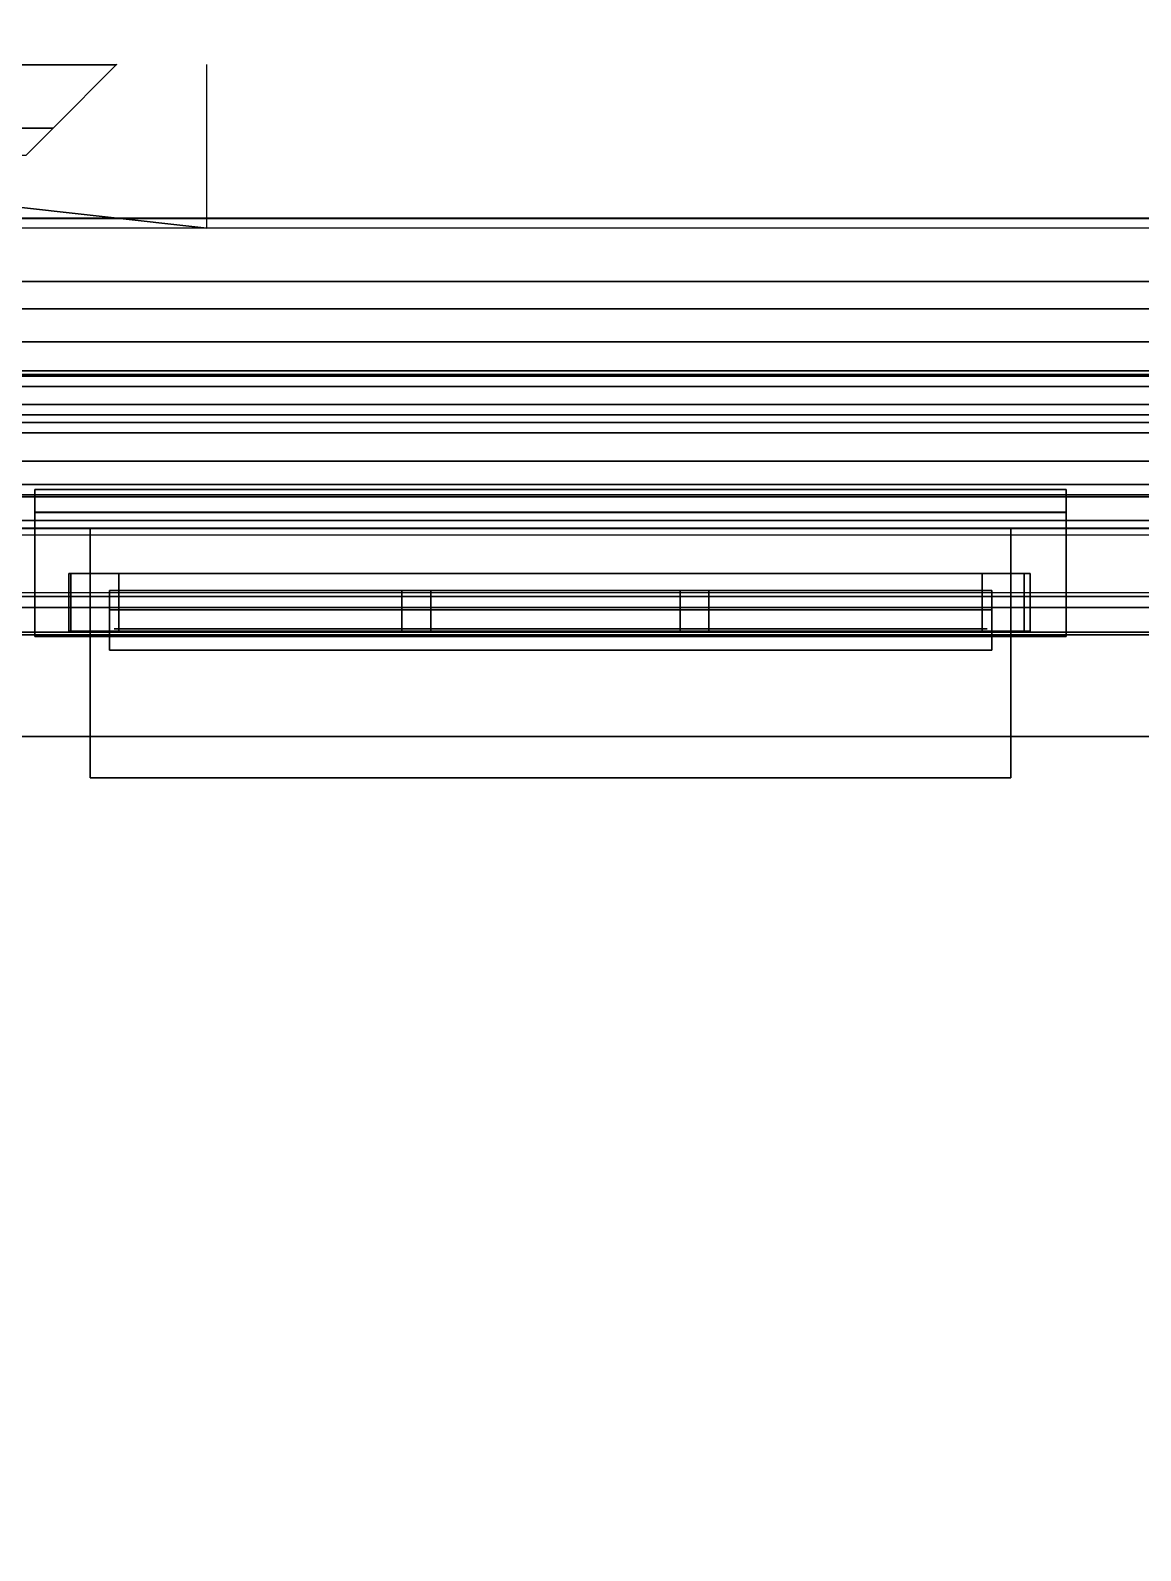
# Model space of a CAD drawing. Extents: x -152 to 154, y -106 to 95.
# Drawn here: x -116.87 to -105.3, y 60.01 to 75.86 of the extents above; entities that cross this region are included whole.
import ezdxf

# ---------------------------------------------------------------- set-up
doc = ezdxf.new("R2010")
doc.units = 0
for name, color, linetype in [('GLASS', 19, 'CONTINUOUS'), ('GROUND1', 253, 'CONTINUOUS'), ('ROOF1', 37, 'CONTINUOUS'), ('ROOF2', 59, 'CONTINUOUS'), ('WALL', 254, 'CONTINUOUS'), ('WALLBASE', 250, 'CONTINUOUS'), ('WALLCOV', 37, 'CONTINUOUS'), ('WALLVERT', 37, 'CONTINUOUS'), ('WINDOW', 9, 'CONTINUOUS')]:
    doc.layers.add(name, color=color, linetype=linetype)

msp = doc.modelspace()

# ---------------------------------------------------------------- linework, layer by layer
at = {"layer": 'GLASS'}
for points in [[(-116, 69.623505, 87), (-106.900002, 69.623505, 87), (-106.900002, 69.623505, 61), (-116, 69.623505, 61)], [(-116, 69.623505, 50), (-106.900002, 69.623505, 50), (-106.900002, 69.623505, 24), (-116, 69.623505, 24)], [(-116, 69.623505, 16.5), (-106.900002, 69.623505, 16.5), (-106.900002, 69.623505, 5.5), (-116, 69.623505, 5.5)]]:
    msp.add_3dface(points, dxfattribs=at)
at = {"layer": 'GROUND1', "invisible_edges": 8}
for points in [[(-151.5, 95, -0.075062), (-151.5, -80, -0.075062), (153.5, 95, -0.075062)], [(-151.5, -80, -0.075062), (-56.949997, -80, -0.075062), (153.5, 95, -0.075062)]]:
    msp.add_3dface(points, dxfattribs=at)
at = {"layer": 'ROOF1'}
for points in [[(-81.527527, 10, 135.704529), (0.5, 10, 135.704529), (0.5, 70, 105.704536), (-126.5, 70, 105.704536)], [(-126.5, 70, 105.704536), (-126.5, 10, 105.704536), (-126.5, -52, 105.704536), (-81.527527, 10, 135.704529)]]:
    msp.add_3dface(points, dxfattribs=at)
at = {"layer": 'ROOF2'}
for points in [[(132.100006, -55.5, 107.236023), (132.100006, 73.800003, 107.236023), (-130, 73.800003, 107.236023), (-130, -55.5, 107.236023)], [(-81.333733, 9.811211, 135.787766), (-80.848633, 10.275219, 135.787766), (-126.156631, 70.400963, 105.287766), (-126.651321, 69.949677, 105.287766)], [(-80.848633, 10.275219, 134.800003), (-126.156631, 70.400963, 104.300003), (-126.156631, 70.400963, 105.287766), (-80.848633, 10.275219, 135.787766)], [(-81.818832, 9.347198, 136.77771), (-81.33374, 9.811207, 136.77771), (-126.651321, 69.949677, 106.277718), (-127.146004, 69.498383, 106.277718)], [(-81.333733, 9.811211, 135.787766), (-126.651321, 69.949677, 105.287766), (-126.651321, 69.949677, 106.277718), (-81.33374, 9.811207, 136.77771)], [(-82.30394, 8.88319, 135.787766), (-81.81884, 9.347198, 135.787766), (-127.146004, 69.498383, 105.287766), (-127.640686, 69.047089, 105.287766)], [(-127.146004, 69.498383, 105.287766), (-81.81884, 9.347198, 135.787766), (-81.818832, 9.347198, 136.77771), (-127.146004, 69.498383, 106.277718)], [(-82.30394, 8.88319, 135.787766), (-127.640686, 69.047089, 105.287766), (-127.640686, 69.047089, 104.300003), (-82.30394, 8.88319, 134.800003)]]:
    msp.add_3dface(points, dxfattribs=at)
at = {"layer": 'WALL', "invisible_edges": 8}
for points in [[(-106.650002, 70.668549, 87.199997), (-122.75, 70.668549, 100), (-100.25, 70.668549, 100)], [(-116.25, 70.668549, 87.199997), (-122.75, 70.668549, 100), (-106.650002, 70.668549, 87.199997)], [(-116.25, 70.668549, 60.800003), (-122.75, 70.668549, 100), (-116.25, 70.668549, 87.199997)], [(-122.75, 70.668549, 55), (-116.25, 70.668549, 60.800003), (-100.25, 70.668549, 55)], [(-122.75, 70.668549, 55), (-122.75, 70.668549, 100), (-116.25, 70.668549, 60.800003)], [(-106.650002, 70.668549, 50.200001), (-122.75, 70.668549, 55), (-100.25, 70.668549, 55)], [(-116.25, 70.668549, 50.200001), (-122.75, 70.668549, 55), (-106.650002, 70.668549, 50.200001)], [(-116.25, 70.668549, 23.800003), (-122.75, 70.668549, 55), (-116.25, 70.668549, 50.200001)], [(-122.75, 70.668549, 19), (-116.25, 70.668549, 23.800003), (-100.25, 70.668549, 19)], [(-122.75, 70.668549, 19), (-122.75, 70.668549, 55), (-116.25, 70.668549, 23.800003)], [(-100.25, 70.668549, 55), (-116.25, 70.668549, 60.800003), (-106.650002, 70.668549, 60.800003)], [(-100.25, 70.668549, 19), (-116.25, 70.668549, 23.800003), (-106.650002, 70.668549, 23.800003)], [(-100.25, 70.668549, 55), (-106.650002, 70.668549, 87.199997), (-100.25, 70.668549, 100)], [(-100.25, 70.668549, 55), (-106.650002, 70.668549, 60.800003), (-106.650002, 70.668549, 87.199997)], [(-100.25, 70.668549, 19), (-106.650002, 70.668549, 50.200001), (-100.25, 70.668549, 55)], [(-100.25, 70.668549, 19), (-106.650002, 70.668549, 23.800003), (-106.650002, 70.668549, 50.200001)]]:
    msp.add_3dface(points, dxfattribs=at)
at = {"layer": 'WALL'}
for points in [[(-106.650002, 70.668549, 60.800003), (-116.25, 70.668549, 60.800003), (-116.25, 68.068542, 60.800003), (-106.650002, 68.068542, 60.800003)], [(-116.25, 70.668549, 60.800003), (-116.25, 70.668549, 87.199997), (-116.25, 68.068542, 87.199997), (-116.25, 68.068542, 60.800003)], [(-116.25, 70.668549, 87.199997), (-106.650002, 70.668549, 87.199997), (-106.650002, 68.068542, 87.199997), (-116.25, 68.068542, 87.199997)], [(-106.650002, 70.668549, 23.800003), (-116.25, 70.668549, 23.800003), (-116.25, 68.068542, 23.800003), (-106.650002, 68.068542, 23.800003)], [(-116.25, 70.668549, 23.800003), (-116.25, 70.668549, 50.200001), (-116.25, 68.068542, 50.200001), (-116.25, 68.068542, 23.800003)], [(-116.25, 70.668549, 50.200001), (-106.650002, 70.668549, 50.200001), (-106.650002, 68.068542, 50.200001), (-116.25, 68.068542, 50.200001)], [(-106.650002, 68.068542, 87.199997), (-106.650002, 70.668549, 87.199997), (-106.650002, 70.668549, 60.800003), (-106.650002, 68.068542, 60.800003)], [(-106.650002, 68.068542, 50.200001), (-106.650002, 70.668549, 50.200001), (-106.650002, 70.668549, 23.800003), (-106.650002, 68.068542, 23.800003)]]:
    msp.add_3dface(points, dxfattribs=at)
at = {"layer": 'WALLBASE', "invisible_edges": 8}
for points in [[(-106.650002, 70.668549, 16.700001), (-122.75, 70.668549, 19), (-100.25, 70.668549, 19)], [(-116.25, 70.668549, 16.700001), (-122.75, 70.668549, 19), (-106.650002, 70.668549, 16.700001)], [(-116.25, 70.668549, 5.300003), (-122.75, 70.668549, 19), (-116.25, 70.668549, 16.700001)], [(-122.75, 70.668549, -0.5), (-116.25, 70.668549, 5.300003), (-100.25, 70.668549, -0.5)], [(-122.75, 70.668549, -0.5), (-122.75, 70.668549, 19), (-116.25, 70.668549, 5.300003)], [(-100.25, 70.668549, -0.5), (-116.25, 70.668549, 5.300003), (-106.650002, 70.668549, 5.300003)], [(-100.25, 70.668549, -0.5), (-106.650002, 70.668549, 16.700001), (-100.25, 70.668549, 19)], [(-100.25, 70.668549, -0.5), (-106.650002, 70.668549, 5.300003), (-106.650002, 70.668549, 16.700001)]]:
    msp.add_3dface(points, dxfattribs=at)
at = {"layer": 'WALLBASE'}
for points in [[(-106.650002, 70.668549, 5.300003), (-116.25, 70.668549, 5.300003), (-116.25, 68.068542, 5.300003), (-106.650002, 68.068542, 5.300003)], [(-116.25, 70.668549, 5.300003), (-116.25, 70.668549, 16.700001), (-116.25, 68.068542, 16.700001), (-116.25, 68.068542, 5.300003)], [(-116.25, 70.668549, 16.700001), (-106.650002, 70.668549, 16.700001), (-106.650002, 68.068542, 16.700001), (-116.25, 68.068542, 16.700001)], [(-106.650002, 68.068542, 16.700001), (-106.650002, 70.668549, 16.700001), (-106.650002, 70.668549, 5.300003), (-106.650002, 68.068542, 5.300003)]]:
    msp.add_3dface(points, dxfattribs=at)
at = {"layer": 'WALLCOV'}
for points in [[(-131.262222, 75.50222, 106.785728), (-131.267181, 75.507179, 107.244904), (-115.972824, 75.507179, 107.244904), (-115.977776, 75.50222, 106.785728)], [(-130.605331, 74.845329, 106.677689), (-131.262222, 75.50222, 106.785728), (-115.977776, 75.50222, 106.785728), (-116.634666, 74.845329, 106.677689)], [(-130.319733, 74.559723, 106.434586), (-130.605331, 74.845329, 106.677689), (-116.634666, 74.845329, 106.677689), (-116.920273, 74.559723, 106.434586)], [(-130.502228, 73.902222, 106.785728), (-130.507172, 73.907181, 107.244904), (132.107178, 73.907181, 107.244904), (132.102219, 73.902222, 106.785728)], [(-129.845337, 73.245331, 106.677689), (-130.502228, 73.902222, 106.785728), (132.102219, 73.902222, 106.785728), (131.445328, 73.245331, 106.677689)], [(-129.559723, 72.959724, 106.434586), (-129.845337, 73.245331, 106.677689), (131.445328, 73.245331, 106.677689), (131.159729, 72.959724, 106.434586)], [(-129.21701, 72.617004, 106.029434), (-129.559723, 72.959724, 106.056442), (131.159729, 72.959724, 106.056442), (130.817001, 72.617004, 106.029434)], [(-129.559723, 72.959724, 106.056442), (-129.559723, 72.959724, 106.434586), (131.159729, 72.959724, 106.434586), (131.159729, 72.959724, 106.056442)], [(-128.874268, 72.274277, 105.273132), (-129.21701, 72.617004, 105.543243), (130.817001, 72.617004, 105.543243), (130.474274, 72.274277, 105.273132)], [(-129.21701, 72.617004, 105.543243), (-129.21701, 72.617004, 106.029434), (130.817001, 72.617004, 106.029434), (130.817001, 72.617004, 105.543243)], [(-128.267181, 71.667175, 99.524506), (-128.912964, 72.312965, 99.524506), (130.51297, 72.312965, 99.524506), (129.867172, 71.667175, 99.524506)], [(-128.912964, 72.312965, 99.524506), (-128.912964, 72.312965, 99.766678), (130.51297, 72.312965, 99.766678), (130.51297, 72.312965, 99.524506)], [(-128.912964, 72.312965, 99.766678), (-128.751526, 72.15152, 100.008842), (130.351517, 72.15152, 100.008842), (130.51297, 72.312965, 99.766678)], [(-126.44664, 69.846642, 105.219116), (-128.874268, 72.274277, 105.273132), (130.474274, 72.274277, 105.273132), (128.046646, 69.846642, 105.219116)], [(-128.563171, 71.963165, 100.789169), (-128.859146, 72.259148, 101.246597), (130.459152, 72.259148, 101.246597), (130.163162, 71.963165, 100.789169)], [(-128.859146, 72.259148, 101.246597), (-128.455536, 71.85553, 101.273506), (130.055527, 71.85553, 101.273506), (130.459152, 72.259148, 101.246597)], [(-128.751526, 72.15152, 100.008842), (-128.751526, 72.15152, 100.600815), (130.351517, 72.15152, 100.600815), (130.351517, 72.15152, 100.008842)], [(-128.751526, 72.15152, 100.600815), (-128.374817, 71.774811, 100.627716), (129.974808, 71.774811, 100.627716), (130.351517, 72.15152, 100.600815)], [(-128.374817, 71.774811, 100.627716), (-128.563171, 71.963165, 100.789169), (130.163162, 71.963165, 100.789169), (129.974808, 71.774811, 100.627716)], [(-128.455536, 71.85553, 101.273506), (-128.267181, 71.667175, 101.085152), (129.867172, 71.667175, 101.085152), (130.055527, 71.85553, 101.273506)], [(-127.971191, 71.371193, 100.035751), (-128.267181, 71.667175, 99.524506), (129.867172, 71.667175, 99.524506), (129.571198, 71.371193, 100.035751)], [(-128.267181, 71.667175, 101.085152), (-127.621391, 71.021393, 101.246597), (129.22139, 71.021393, 101.246597), (129.867172, 71.667175, 101.085152)], [(-127.199997, 70.599998, 100.1269), (-127.971191, 71.371193, 100.035751), (129.571198, 71.371193, 100.035751), (128.800003, 70.599998, 100.1269)], [(-127.271591, 70.671593, 102.591988), (-127.729019, 71.129021, 102.834152), (129.329025, 71.129021, 102.834152), (128.871597, 70.671593, 102.591988)], [(-127.729019, 71.129021, 102.834152), (-126.560883, 69.960884, 102.896202), (128.160889, 69.960884, 102.896202), (129.329025, 71.129021, 102.834152)], [(-127.621391, 71.021393, 101.246597), (-127.35231, 70.752312, 101.085152), (128.952316, 70.752312, 101.085152), (129.22139, 71.021393, 101.246597)], [(-127.35231, 70.752312, 101.085152), (-127.271591, 70.671593, 102.591988), (128.871597, 70.671593, 102.591988), (128.952316, 70.752312, 101.085152)], [(-126.560883, 69.960884, 102.896202), (-126.189598, 69.5896, 103.112289), (127.789597, 69.5896, 103.112289), (128.160889, 69.960884, 102.896202)], [(-126.161041, 69.561043, 104.949005), (-126.44664, 69.846642, 105.219116), (128.046646, 69.846642, 105.219116), (127.761047, 69.561043, 104.949005)], [(-126.189598, 69.5896, 103.112289), (-126.161041, 69.561043, 104.949005), (127.761047, 69.561043, 104.949005), (127.789597, 69.5896, 103.112289)]]:
    msp.add_3dface(points, dxfattribs=at)
at = {"layer": 'WALLCOV', "invisible_edges": 8}
for points in [[(-130.327179, 75.507179, 107.244904), (-115.032829, 73.800003, 107.244904), (-115.032829, 75.507179, 107.244904)], [(-115.032829, 73.800003, 107.244904), (-130.327179, 75.507179, 107.244904), (-130, 73.800003, 107.244904)]]:
    msp.add_3dface(points, dxfattribs=at)
at = {"layer": 'WALLVERT'}
for points in [[(122.5, 68.5, 22), (122.5, 71, 22), (-122.5, 71, 22), (-122.5, 68.5, 22)], [(-122.5, 71, 19), (122.5, 71, 19), (122.5, 68.5, 19), (-122.5, 68.5, 19)], [(-122.5, 71, 22), (122.5, 71, 22), (122.5, 71, 19), (-122.5, 71, 19)], [(122.5, 68.5, 19), (122.5, 68.5, 22), (-122.5, 68.5, 22), (-122.5, 68.5, 19)]]:
    msp.add_3dface(points, dxfattribs=at)
at = {"layer": 'WINDOW'}
for points in [[(-116.825745, 71.07782, 60.849998), (-106.074257, 71.07782, 60.849998), (-106.074257, 69.545197, 60.849998), (-116.825745, 69.545197, 60.849998)], [(-116.825745, 71.07782, 61.024178), (-116.825745, 70.840797, 61.025642), (-116.825745, 70.836784, 61.150002), (-116.825745, 70.839424, 61.025002)], [(-116.825745, 71.07782, 60.849998), (-116.825745, 71.07782, 61.024178), (-106.074257, 71.07782, 61.024178), (-106.074257, 71.07782, 60.849998)], [(-106.074257, 70.839424, 61.025002), (-106.074257, 71.07782, 61.024178), (-116.825745, 71.07782, 61.024178), (-116.825745, 70.839424, 61.025002)], [(-106.074257, 69.545197, 60.849998), (-106.074257, 71.07782, 60.849998), (-116.825745, 71.07782, 60.849998), (-116.825745, 69.545197, 60.849998)], [(-116.825745, 70.836784, 60.550003), (-116.825745, 70.840797, 60.674355), (-116.825745, 71.07782, 60.675819), (-116.825745, 70.839424, 60.675003)], [(-106.074257, 71.07782, 60.675819), (-116.825745, 71.07782, 60.675819), (-116.825745, 71.07782, 60.849998), (-106.074257, 71.07782, 60.849998)], [(-116.825745, 71.07782, 60.675819), (-106.074257, 71.07782, 60.675819), (-106.074257, 70.839424, 60.675003), (-116.825745, 70.839424, 60.675003)], [(-116.825745, 71.07782, 23.849998), (-106.074257, 71.07782, 23.849998), (-106.074257, 69.545197, 23.849998), (-116.825745, 69.545197, 23.849998)], [(-116.825745, 71.07782, 24.024178), (-116.825745, 70.840797, 24.025642), (-116.825745, 70.836784, 24.150002), (-116.825745, 70.839424, 24.025002)], [(-116.825745, 71.07782, 23.849998), (-116.825745, 71.07782, 24.024178), (-106.074257, 71.07782, 24.024178), (-106.074257, 71.07782, 23.849998)], [(-106.074257, 70.839424, 24.025002), (-106.074257, 71.07782, 24.024178), (-116.825745, 71.07782, 24.024178), (-116.825745, 70.839424, 24.025002)], [(-106.074257, 69.545197, 23.849998), (-106.074257, 71.07782, 23.849998), (-116.825745, 71.07782, 23.849998), (-116.825745, 69.545197, 23.849998)], [(-116.825745, 70.836784, 23.550003), (-116.825745, 70.840797, 23.674355), (-116.825745, 71.07782, 23.675819), (-116.825745, 70.839424, 23.675003)], [(-106.074257, 71.07782, 23.675819), (-116.825745, 71.07782, 23.675819), (-116.825745, 71.07782, 23.849998), (-106.074257, 71.07782, 23.849998)], [(-116.825745, 71.07782, 23.675819), (-106.074257, 71.07782, 23.675819), (-106.074257, 70.839424, 23.675003), (-116.825745, 70.839424, 23.675003)], [(-116.825745, 71.07782, 5.349998), (-106.074257, 71.07782, 5.349998), (-106.074257, 69.545197, 5.349998), (-116.825745, 69.545197, 5.349998)], [(-116.825745, 71.07782, 5.524178), (-116.825745, 70.840797, 5.525642), (-116.825745, 70.836784, 5.650002), (-116.825745, 70.839424, 5.525002)], [(-116.825745, 71.07782, 5.349998), (-116.825745, 71.07782, 5.524178), (-106.074257, 71.07782, 5.524178), (-106.074257, 71.07782, 5.349998)], [(-106.074257, 70.839424, 5.525002), (-106.074257, 71.07782, 5.524178), (-116.825745, 71.07782, 5.524178), (-116.825745, 70.839424, 5.525002)], [(-106.074257, 69.545197, 5.349998), (-106.074257, 71.07782, 5.349998), (-116.825745, 71.07782, 5.349998), (-116.825745, 69.545197, 5.349998)], [(-116.825745, 70.836784, 5.050003), (-116.825745, 70.840797, 5.174355), (-116.825745, 71.07782, 5.175819), (-116.825745, 70.839424, 5.175003)], [(-106.074257, 71.07782, 5.175819), (-116.825745, 71.07782, 5.175819), (-116.825745, 71.07782, 5.349998), (-106.074257, 71.07782, 5.349998)], [(-116.825745, 71.07782, 5.175819), (-106.074257, 71.07782, 5.175819), (-106.074257, 70.839424, 5.175003), (-116.825745, 70.839424, 5.175003)], [(-116.825745, 70.839424, 61.025002), (-116.825745, 70.836784, 61.150002), (-106.074257, 70.836784, 61.150002), (-106.074257, 70.839424, 61.025002)], [(-106.074257, 70.836784, 60.550003), (-116.825745, 70.836784, 60.550003), (-116.825745, 70.839424, 60.675003), (-106.074257, 70.839424, 60.675003)], [(-116.825745, 70.839424, 24.025002), (-116.825745, 70.836784, 24.150002), (-106.074257, 70.836784, 24.150002), (-106.074257, 70.839424, 24.025002)], [(-106.074257, 70.836784, 23.550003), (-116.825745, 70.836784, 23.550003), (-116.825745, 70.839424, 23.675003), (-106.074257, 70.839424, 23.675003)], [(-116.825745, 70.839424, 5.525002), (-116.825745, 70.836784, 5.650002), (-106.074257, 70.836784, 5.650002), (-106.074257, 70.839424, 5.525002)], [(-106.074257, 70.836784, 5.050003), (-116.825745, 70.836784, 5.050003), (-116.825745, 70.839424, 5.175003), (-106.074257, 70.839424, 5.175003)], [(-106.074257, 69.545197, 61.150002), (-106.074257, 70.836784, 61.150002), (-116.825745, 70.836784, 61.150002), (-116.825745, 69.545197, 61.150002)], [(-116.825745, 70.836784, 60.550003), (-106.074257, 70.836784, 60.550003), (-106.074257, 69.545197, 60.550003), (-116.825745, 69.545197, 60.550003)], [(-106.074257, 69.545197, 24.150002), (-106.074257, 70.836784, 24.150002), (-116.825745, 70.836784, 24.150002), (-116.825745, 69.545197, 24.150002)], [(-116.825745, 70.836784, 23.550003), (-106.074257, 70.836784, 23.550003), (-106.074257, 69.545197, 23.550003), (-116.825745, 69.545197, 23.550003)], [(-106.074257, 69.545197, 5.650002), (-106.074257, 70.836784, 5.650002), (-116.825745, 70.836784, 5.650002), (-116.825745, 69.545197, 5.650002)], [(-116.825745, 70.836784, 5.050003), (-106.074257, 70.836784, 5.050003), (-106.074257, 69.545197, 5.050003), (-116.825745, 69.545197, 5.050003)], [(-106.511002, 69.599998, 87.5), (-106.511002, 70.199997, 87.5), (-116.473, 70.199997, 87.5), (-116.473, 69.599998, 87.5)], [(-116.473, 70.199997, 87.5), (-116.473, 70.199997, 87), (-116.473, 69.599998, 87), (-116.473, 69.599998, 87.5)], [(-106.511002, 70.199997, 87.5), (-106.511002, 70.199997, 87), (-116.473, 70.199997, 87), (-116.473, 70.199997, 87.5)], [(-116.473, 70.199997, 87), (-106.511002, 70.199997, 87), (-106.511002, 69.599998, 87), (-116.473, 69.599998, 87)], [(-106.511002, 69.599998, 50.5), (-106.511002, 70.199997, 50.5), (-116.473, 70.199997, 50.5), (-116.473, 69.599998, 50.5)], [(-116.473, 70.199997, 50.5), (-116.473, 70.199997, 50), (-116.473, 69.599998, 50), (-116.473, 69.599998, 50.5)], [(-106.511002, 70.199997, 50.5), (-106.511002, 70.199997, 50), (-116.473, 70.199997, 50), (-116.473, 70.199997, 50.5)], [(-116.473, 70.199997, 50), (-106.511002, 70.199997, 50), (-106.511002, 69.599998, 50), (-116.473, 69.599998, 50)], [(-106.511002, 69.599998, 17), (-106.511002, 70.199997, 17), (-116.473, 70.199997, 17), (-116.473, 69.599998, 17)], [(-116.473, 70.199997, 17), (-116.473, 70.199997, 16.5), (-116.473, 69.599998, 16.5), (-116.473, 69.599998, 17)], [(-106.511002, 70.199997, 17), (-106.511002, 70.199997, 16.5), (-116.473, 70.199997, 16.5), (-116.473, 70.199997, 17)], [(-116.473, 70.199997, 16.5), (-106.511002, 70.199997, 16.5), (-106.511002, 69.599998, 16.5), (-116.473, 69.599998, 16.5)], [(-116.449997, 69.599998, 87.488998), (-116.449997, 70.199997, 87.488998), (-116.449997, 70.199997, 60.626999), (-116.449997, 69.599998, 60.626999)], [(-116.449997, 70.199997, 60.626999), (-115.949997, 70.199997, 60.626999), (-115.949997, 69.599998, 60.626999), (-116.449997, 69.599998, 60.626999)], [(-116.449997, 70.199997, 87.488998), (-115.949997, 70.199997, 87.488998), (-115.949997, 70.199997, 60.626999), (-116.449997, 70.199997, 60.626999)], [(-115.949997, 69.599998, 87.488998), (-115.949997, 70.199997, 87.488998), (-116.449997, 70.199997, 87.488998), (-116.449997, 69.599998, 87.488998)], [(-116.449997, 69.599998, 50.488998), (-116.449997, 70.199997, 50.488998), (-116.449997, 70.199997, 23.626999), (-116.449997, 69.599998, 23.626999)], [(-116.449997, 70.199997, 23.626999), (-115.949997, 70.199997, 23.626999), (-115.949997, 69.599998, 23.626999), (-116.449997, 69.599998, 23.626999)], [(-116.449997, 70.199997, 50.488998), (-115.949997, 70.199997, 50.488998), (-115.949997, 70.199997, 23.626999), (-116.449997, 70.199997, 23.626999)], [(-115.949997, 69.599998, 50.488998), (-115.949997, 70.199997, 50.488998), (-116.449997, 70.199997, 50.488998), (-116.449997, 69.599998, 50.488998)], [(-116.449997, 69.599998, 16.988998), (-116.449997, 70.199997, 16.988998), (-116.449997, 70.199997, 5.126999), (-116.449997, 69.599998, 5.126999)], [(-116.449997, 70.199997, 5.126999), (-115.949997, 70.199997, 5.126999), (-115.949997, 69.599998, 5.126999), (-116.449997, 69.599998, 5.126999)], [(-116.449997, 70.199997, 16.988998), (-115.949997, 70.199997, 16.988998), (-115.949997, 70.199997, 5.126999), (-116.449997, 70.199997, 5.126999)], [(-115.949997, 69.599998, 16.988998), (-115.949997, 70.199997, 16.988998), (-116.449997, 70.199997, 16.988998), (-116.449997, 69.599998, 16.988998)], [(-115.949997, 70.199997, 60.626999), (-115.949997, 70.199997, 87.488998), (-115.949997, 69.599998, 87.488998), (-115.949997, 69.599998, 60.626999)], [(-115.949997, 70.199997, 23.626999), (-115.949997, 70.199997, 50.488998), (-115.949997, 69.599998, 50.488998), (-115.949997, 69.599998, 23.626999)], [(-115.949997, 70.199997, 5.126999), (-115.949997, 70.199997, 16.988998), (-115.949997, 69.599998, 16.988998), (-115.949997, 69.599998, 5.126999)], [(-106.949997, 69.599998, 87.488998), (-106.949997, 70.199997, 87.488998), (-106.949997, 70.199997, 60.626999), (-106.949997, 69.599998, 60.626999)], [(-106.949997, 70.199997, 60.626999), (-106.449997, 70.199997, 60.626999), (-106.449997, 69.599998, 60.626999), (-106.949997, 69.599998, 60.626999)], [(-106.949997, 70.199997, 87.488998), (-106.449997, 70.199997, 87.488998), (-106.449997, 70.199997, 60.626999), (-106.949997, 70.199997, 60.626999)], [(-106.449997, 69.599998, 87.488998), (-106.449997, 70.199997, 87.488998), (-106.949997, 70.199997, 87.488998), (-106.949997, 69.599998, 87.488998)], [(-106.949997, 69.599998, 50.488998), (-106.949997, 70.199997, 50.488998), (-106.949997, 70.199997, 23.626999), (-106.949997, 69.599998, 23.626999)], [(-106.949997, 70.199997, 23.626999), (-106.449997, 70.199997, 23.626999), (-106.449997, 69.599998, 23.626999), (-106.949997, 69.599998, 23.626999)], [(-106.949997, 70.199997, 50.488998), (-106.449997, 70.199997, 50.488998), (-106.449997, 70.199997, 23.626999), (-106.949997, 70.199997, 23.626999)], [(-106.449997, 69.599998, 50.488998), (-106.449997, 70.199997, 50.488998), (-106.949997, 70.199997, 50.488998), (-106.949997, 69.599998, 50.488998)], [(-106.949997, 69.599998, 16.988998), (-106.949997, 70.199997, 16.988998), (-106.949997, 70.199997, 5.126999), (-106.949997, 69.599998, 5.126999)], [(-106.949997, 70.199997, 5.126999), (-106.449997, 70.199997, 5.126999), (-106.449997, 69.599998, 5.126999), (-106.949997, 69.599998, 5.126999)], [(-106.949997, 70.199997, 16.988998), (-106.449997, 70.199997, 16.988998), (-106.449997, 70.199997, 5.126999), (-106.949997, 70.199997, 5.126999)], [(-106.449997, 69.599998, 16.988998), (-106.449997, 70.199997, 16.988998), (-106.949997, 70.199997, 16.988998), (-106.949997, 69.599998, 16.988998)], [(-106.511002, 69.599998, 87), (-106.511002, 70.199997, 87), (-106.511002, 70.199997, 87.5), (-106.511002, 69.599998, 87.5)], [(-106.511002, 69.599998, 50), (-106.511002, 70.199997, 50), (-106.511002, 70.199997, 50.5), (-106.511002, 69.599998, 50.5)], [(-106.511002, 69.599998, 16.5), (-106.511002, 70.199997, 16.5), (-106.511002, 70.199997, 17), (-106.511002, 69.599998, 17)], [(-106.449997, 70.199997, 60.626999), (-106.449997, 70.199997, 87.488998), (-106.449997, 69.599998, 87.488998), (-106.449997, 69.599998, 60.626999)], [(-106.449997, 70.199997, 23.626999), (-106.449997, 70.199997, 50.488998), (-106.449997, 69.599998, 50.488998), (-106.449997, 69.599998, 23.626999)], [(-106.449997, 70.199997, 5.126999), (-106.449997, 70.199997, 16.988998), (-106.449997, 69.599998, 16.988998), (-106.449997, 69.599998, 5.126999)], [(-106.849998, 69.599998, 64.75), (-106.849998, 70.023506, 64.75), (-116.049995, 70.023506, 64.75), (-116.049995, 69.599998, 64.75)], [(-116.049995, 70.023506, 64.449997), (-106.849998, 70.023506, 64.449997), (-106.849998, 69.599998, 64.449997), (-116.049995, 69.599998, 64.449997)], [(-116.049995, 70.023506, 64.75), (-116.049995, 70.023506, 64.449997), (-116.049995, 69.599998, 64.449997), (-116.049995, 69.599998, 64.75)], [(-106.849998, 70.023506, 64.75), (-106.849998, 70.023506, 64.449997), (-116.049995, 70.023506, 64.449997), (-116.049995, 70.023506, 64.75)], [(-106.849998, 69.599998, 68.550003), (-106.849998, 70.023506, 68.550003), (-116.049995, 70.023506, 68.550003), (-116.049995, 69.599998, 68.550003)], [(-116.049995, 70.023506, 68.25), (-106.849998, 70.023506, 68.25), (-106.849998, 69.599998, 68.25), (-116.049995, 69.599998, 68.25)], [(-116.049995, 70.023506, 68.550003), (-116.049995, 70.023506, 68.25), (-116.049995, 69.599998, 68.25), (-116.049995, 69.599998, 68.550003)], [(-106.849998, 70.023506, 68.550003), (-106.849998, 70.023506, 68.25), (-116.049995, 70.023506, 68.25), (-116.049995, 70.023506, 68.550003)], [(-106.849998, 69.599998, 72.601501), (-106.849998, 70.023506, 72.601501), (-116.049995, 70.023506, 72.601501), (-116.049995, 69.599998, 72.601501)], [(-116.049995, 70.023506, 71.998505), (-106.849998, 70.023506, 71.998505), (-106.849998, 69.599998, 71.998505), (-116.049995, 69.599998, 71.998505)], [(-116.049995, 70.023506, 72.601501), (-116.049995, 70.023506, 71.998505), (-116.049995, 69.599998, 71.998505), (-116.049995, 69.599998, 72.601501)], [(-106.849998, 70.023506, 72.601501), (-106.849998, 70.023506, 71.998505), (-116.049995, 70.023506, 71.998505), (-116.049995, 70.023506, 72.601501)], [(-106.849998, 69.599998, 76.150002), (-106.849998, 70.023506, 76.150002), (-116.049995, 70.023506, 76.150002), (-116.049995, 69.599998, 76.150002)], [(-116.049995, 70.023506, 75.849998), (-106.849998, 70.023506, 75.849998), (-106.849998, 69.599998, 75.849998), (-116.049995, 69.599998, 75.849998)], [(-116.049995, 70.023506, 76.150002), (-116.049995, 70.023506, 75.849998), (-116.049995, 69.599998, 75.849998), (-116.049995, 69.599998, 76.150002)], [(-106.849998, 70.023506, 76.150002), (-106.849998, 70.023506, 75.849998), (-116.049995, 70.023506, 75.849998), (-116.049995, 70.023506, 76.150002)], [(-106.849998, 69.599998, 79.75), (-106.849998, 70.023506, 79.75), (-116.049995, 70.023506, 79.75), (-116.049995, 69.599998, 79.75)], [(-116.049995, 70.023506, 79.449997), (-106.849998, 70.023506, 79.449997), (-106.849998, 69.599998, 79.449997), (-116.049995, 69.599998, 79.449997)], [(-116.049995, 70.023506, 79.75), (-116.049995, 70.023506, 79.449997), (-116.049995, 69.599998, 79.449997), (-116.049995, 69.599998, 79.75)], [(-106.849998, 70.023506, 79.75), (-106.849998, 70.023506, 79.449997), (-116.049995, 70.023506, 79.449997), (-116.049995, 70.023506, 79.75)], [(-106.849998, 69.599998, 83.550003), (-106.849998, 70.023506, 83.550003), (-116.049995, 70.023506, 83.550003), (-116.049995, 69.599998, 83.550003)], [(-116.049995, 70.023506, 83.25), (-106.849998, 70.023506, 83.25), (-106.849998, 69.599998, 83.25), (-116.049995, 69.599998, 83.25)], [(-116.049995, 70.023506, 83.550003), (-116.049995, 70.023506, 83.25), (-116.049995, 69.599998, 83.25), (-116.049995, 69.599998, 83.550003)], [(-106.849998, 70.023506, 83.550003), (-106.849998, 70.023506, 83.25), (-116.049995, 70.023506, 83.25), (-116.049995, 70.023506, 83.550003)], [(-106.849998, 69.599998, 27.75), (-106.849998, 70.023506, 27.75), (-116.049995, 70.023506, 27.75), (-116.049995, 69.599998, 27.75)], [(-116.049995, 70.023506, 27.450001), (-106.849998, 70.023506, 27.450001), (-106.849998, 69.599998, 27.450001), (-116.049995, 69.599998, 27.450001)], [(-116.049995, 70.023506, 27.75), (-116.049995, 70.023506, 27.450001), (-116.049995, 69.599998, 27.450001), (-116.049995, 69.599998, 27.75)], [(-106.849998, 70.023506, 27.75), (-106.849998, 70.023506, 27.450001), (-116.049995, 70.023506, 27.450001), (-116.049995, 70.023506, 27.75)], [(-106.849998, 69.599998, 31.549999), (-106.849998, 70.023506, 31.549999), (-116.049995, 70.023506, 31.549999), (-116.049995, 69.599998, 31.549999)], [(-116.049995, 70.023506, 31.25), (-106.849998, 70.023506, 31.25), (-106.849998, 69.599998, 31.25), (-116.049995, 69.599998, 31.25)], [(-116.049995, 70.023506, 31.549999), (-116.049995, 70.023506, 31.25), (-116.049995, 69.599998, 31.25), (-116.049995, 69.599998, 31.549999)], [(-106.849998, 70.023506, 31.549999), (-106.849998, 70.023506, 31.25), (-116.049995, 70.023506, 31.25), (-116.049995, 70.023506, 31.549999)], [(-106.849998, 69.599998, 35.601501), (-106.849998, 70.023506, 35.601501), (-116.049995, 70.023506, 35.601501), (-116.049995, 69.599998, 35.601501)], [(-116.049995, 70.023506, 34.998501), (-106.849998, 70.023506, 34.998501), (-106.849998, 69.599998, 34.998501), (-116.049995, 69.599998, 34.998501)], [(-116.049995, 70.023506, 35.601501), (-116.049995, 70.023506, 34.998501), (-116.049995, 69.599998, 34.998501), (-116.049995, 69.599998, 35.601501)], [(-106.849998, 70.023506, 35.601501), (-106.849998, 70.023506, 34.998501), (-116.049995, 70.023506, 34.998501), (-116.049995, 70.023506, 35.601501)], [(-106.849998, 69.599998, 39.150002), (-106.849998, 70.023506, 39.150002), (-116.049995, 70.023506, 39.150002), (-116.049995, 69.599998, 39.150002)], [(-116.049995, 70.023506, 38.849998), (-106.849998, 70.023506, 38.849998), (-106.849998, 69.599998, 38.849998), (-116.049995, 69.599998, 38.849998)], [(-116.049995, 70.023506, 39.150002), (-116.049995, 70.023506, 38.849998), (-116.049995, 69.599998, 38.849998), (-116.049995, 69.599998, 39.150002)], [(-106.849998, 70.023506, 39.150002), (-106.849998, 70.023506, 38.849998), (-116.049995, 70.023506, 38.849998), (-116.049995, 70.023506, 39.150002)], [(-106.849998, 69.599998, 42.75), (-106.849998, 70.023506, 42.75), (-116.049995, 70.023506, 42.75), (-116.049995, 69.599998, 42.75)], [(-116.049995, 70.023506, 42.450001), (-106.849998, 70.023506, 42.450001), (-106.849998, 69.599998, 42.450001), (-116.049995, 69.599998, 42.450001)], [(-116.049995, 70.023506, 42.75), (-116.049995, 70.023506, 42.450001), (-116.049995, 69.599998, 42.450001), (-116.049995, 69.599998, 42.75)], [(-106.849998, 70.023506, 42.75), (-106.849998, 70.023506, 42.450001), (-116.049995, 70.023506, 42.450001), (-116.049995, 70.023506, 42.75)], [(-106.849998, 69.599998, 46.549999), (-106.849998, 70.023506, 46.549999), (-116.049995, 70.023506, 46.549999), (-116.049995, 69.599998, 46.549999)], [(-116.049995, 70.023506, 46.25), (-106.849998, 70.023506, 46.25), (-106.849998, 69.599998, 46.25), (-116.049995, 69.599998, 46.25)], [(-116.049995, 70.023506, 46.549999), (-116.049995, 70.023506, 46.25), (-116.049995, 69.599998, 46.25), (-116.049995, 69.599998, 46.549999)], [(-106.849998, 70.023506, 46.549999), (-106.849998, 70.023506, 46.25), (-116.049995, 70.023506, 46.25), (-116.049995, 70.023506, 46.549999)], [(-106.849998, 69.599998, 9.25), (-106.849998, 70.023506, 9.25), (-116.049995, 70.023506, 9.25), (-116.049995, 69.599998, 9.25)], [(-116.049995, 70.023506, 8.950001), (-106.849998, 70.023506, 8.950001), (-106.849998, 69.599998, 8.950001), (-116.049995, 69.599998, 8.950001)], [(-116.049995, 70.023506, 9.25), (-116.049995, 70.023506, 8.950001), (-116.049995, 69.599998, 8.950001), (-116.049995, 69.599998, 9.25)], [(-106.849998, 70.023506, 9.25), (-106.849998, 70.023506, 8.950001), (-116.049995, 70.023506, 8.950001), (-116.049995, 70.023506, 9.25)], [(-106.849998, 69.599998, 13.049999), (-106.849998, 70.023506, 13.049999), (-116.049995, 70.023506, 13.049999), (-116.049995, 69.599998, 13.049999)], [(-116.049995, 70.023506, 12.75), (-106.849998, 70.023506, 12.75), (-106.849998, 69.599998, 12.75), (-116.049995, 69.599998, 12.75)], [(-116.049995, 70.023506, 13.049999), (-116.049995, 70.023506, 12.75), (-116.049995, 69.599998, 12.75), (-116.049995, 69.599998, 13.049999)], [(-106.849998, 70.023506, 13.049999), (-106.849998, 70.023506, 12.75), (-116.049995, 70.023506, 12.75), (-116.049995, 70.023506, 13.049999)], [(-113, 69.599998, 61.099998), (-113, 70.023506, 61.099998), (-112.699997, 70.023506, 61.099998), (-112.699997, 69.599998, 61.099998)], [(-113, 70.023506, 87.399994), (-113, 70.023506, 61.099998), (-113, 69.599998, 61.099998), (-113, 69.599998, 87.399994)], [(-112.699997, 70.023506, 87.399994), (-113, 70.023506, 87.399994), (-113, 69.599998, 87.399994), (-112.699997, 69.599998, 87.399994)], [(-112.699997, 70.023506, 61.099998), (-113, 70.023506, 61.099998), (-113, 70.023506, 87.399994), (-112.699997, 70.023506, 87.399994)], [(-113, 69.599998, 24.099998), (-113, 70.023506, 24.099998), (-112.699997, 70.023506, 24.099998), (-112.699997, 69.599998, 24.099998)], [(-113, 70.023506, 50.399998), (-113, 70.023506, 24.099998), (-113, 69.599998, 24.099998), (-113, 69.599998, 50.399998)], [(-112.699997, 70.023506, 50.399998), (-113, 70.023506, 50.399998), (-113, 69.599998, 50.399998), (-112.699997, 69.599998, 50.399998)], [(-112.699997, 70.023506, 24.099998), (-113, 70.023506, 24.099998), (-113, 70.023506, 50.399998), (-112.699997, 70.023506, 50.399998)], [(-113, 69.599998, 5.599998), (-113, 70.023506, 5.599998), (-112.699997, 70.023506, 5.599998), (-112.699997, 69.599998, 5.599998)], [(-113, 70.023506, 16.899998), (-113, 70.023506, 5.599998), (-113, 69.599998, 5.599998), (-113, 69.599998, 16.899998)], [(-112.699997, 70.023506, 16.899998), (-113, 70.023506, 16.899998), (-113, 69.599998, 16.899998), (-112.699997, 69.599998, 16.899998)], [(-112.699997, 70.023506, 5.599998), (-113, 70.023506, 5.599998), (-113, 70.023506, 16.899998), (-112.699997, 70.023506, 16.899998)], [(-112.699997, 69.599998, 61.099998), (-112.699997, 70.023506, 61.099998), (-112.699997, 70.023506, 87.399994), (-112.699997, 69.599998, 87.399994)], [(-112.699997, 69.599998, 24.099998), (-112.699997, 70.023506, 24.099998), (-112.699997, 70.023506, 50.399998), (-112.699997, 69.599998, 50.399998)], [(-112.699997, 69.599998, 5.599998), (-112.699997, 70.023506, 5.599998), (-112.699997, 70.023506, 16.899998), (-112.699997, 69.599998, 16.899998)], [(-110.099998, 69.599998, 61.099998), (-110.099998, 70.023506, 61.099998), (-109.800003, 70.023506, 61.099998), (-109.800003, 69.599998, 61.099998)], [(-110.099998, 70.023506, 87.399994), (-110.099998, 70.023506, 61.099998), (-110.099998, 69.599998, 61.099998), (-110.099998, 69.599998, 87.399994)], [(-109.800003, 70.023506, 87.399994), (-110.099998, 70.023506, 87.399994), (-110.099998, 69.599998, 87.399994), (-109.800003, 69.599998, 87.399994)], [(-109.800003, 70.023506, 61.099998), (-110.099998, 70.023506, 61.099998), (-110.099998, 70.023506, 87.399994), (-109.800003, 70.023506, 87.399994)], [(-110.099998, 69.599998, 24.099998), (-110.099998, 70.023506, 24.099998), (-109.800003, 70.023506, 24.099998), (-109.800003, 69.599998, 24.099998)], [(-110.099998, 70.023506, 50.399998), (-110.099998, 70.023506, 24.099998), (-110.099998, 69.599998, 24.099998), (-110.099998, 69.599998, 50.399998)], [(-109.800003, 70.023506, 50.399998), (-110.099998, 70.023506, 50.399998), (-110.099998, 69.599998, 50.399998), (-109.800003, 69.599998, 50.399998)], [(-109.800003, 70.023506, 24.099998), (-110.099998, 70.023506, 24.099998), (-110.099998, 70.023506, 50.399998), (-109.800003, 70.023506, 50.399998)], [(-110.099998, 69.599998, 5.599998), (-110.099998, 70.023506, 5.599998), (-109.800003, 70.023506, 5.599998), (-109.800003, 69.599998, 5.599998)], [(-110.099998, 70.023506, 16.899998), (-110.099998, 70.023506, 5.599998), (-110.099998, 69.599998, 5.599998), (-110.099998, 69.599998, 16.899998)], [(-109.800003, 70.023506, 16.899998), (-110.099998, 70.023506, 16.899998), (-110.099998, 69.599998, 16.899998), (-109.800003, 69.599998, 16.899998)], [(-109.800003, 70.023506, 5.599998), (-110.099998, 70.023506, 5.599998), (-110.099998, 70.023506, 16.899998), (-109.800003, 70.023506, 16.899998)], [(-109.800003, 69.599998, 61.099998), (-109.800003, 70.023506, 61.099998), (-109.800003, 70.023506, 87.399994), (-109.800003, 69.599998, 87.399994)], [(-109.800003, 69.599998, 24.099998), (-109.800003, 70.023506, 24.099998), (-109.800003, 70.023506, 50.399998), (-109.800003, 69.599998, 50.399998)], [(-109.800003, 69.599998, 5.599998), (-109.800003, 70.023506, 5.599998), (-109.800003, 70.023506, 16.899998), (-109.800003, 69.599998, 16.899998)], [(-106.849998, 69.599998, 64.449997), (-106.849998, 70.023506, 64.449997), (-106.849998, 70.023506, 64.75), (-106.849998, 69.599998, 64.75)], [(-106.849998, 69.599998, 68.25), (-106.849998, 70.023506, 68.25), (-106.849998, 70.023506, 68.550003), (-106.849998, 69.599998, 68.550003)], [(-106.849998, 69.599998, 71.998505), (-106.849998, 70.023506, 71.998505), (-106.849998, 70.023506, 72.601501), (-106.849998, 69.599998, 72.601501)], [(-106.849998, 69.599998, 75.849998), (-106.849998, 70.023506, 75.849998), (-106.849998, 70.023506, 76.150002), (-106.849998, 69.599998, 76.150002)], [(-106.849998, 69.599998, 79.449997), (-106.849998, 70.023506, 79.449997), (-106.849998, 70.023506, 79.75), (-106.849998, 69.599998, 79.75)], [(-106.849998, 69.599998, 83.25), (-106.849998, 70.023506, 83.25), (-106.849998, 70.023506, 83.550003), (-106.849998, 69.599998, 83.550003)], [(-106.849998, 69.599998, 27.450001), (-106.849998, 70.023506, 27.450001), (-106.849998, 70.023506, 27.75), (-106.849998, 69.599998, 27.75)], [(-106.849998, 69.599998, 31.25), (-106.849998, 70.023506, 31.25), (-106.849998, 70.023506, 31.549999), (-106.849998, 69.599998, 31.549999)], [(-106.849998, 69.599998, 34.998501), (-106.849998, 70.023506, 34.998501), (-106.849998, 70.023506, 35.601501), (-106.849998, 69.599998, 35.601501)], [(-106.849998, 69.599998, 38.849998), (-106.849998, 70.023506, 38.849998), (-106.849998, 70.023506, 39.150002), (-106.849998, 69.599998, 39.150002)], [(-106.849998, 69.599998, 42.450001), (-106.849998, 70.023506, 42.450001), (-106.849998, 70.023506, 42.75), (-106.849998, 69.599998, 42.75)], [(-106.849998, 69.599998, 46.25), (-106.849998, 70.023506, 46.25), (-106.849998, 70.023506, 46.549999), (-106.849998, 69.599998, 46.549999)], [(-106.849998, 69.599998, 8.950001), (-106.849998, 70.023506, 8.950001), (-106.849998, 70.023506, 9.25), (-106.849998, 69.599998, 9.25)], [(-106.849998, 69.599998, 12.75), (-106.849998, 70.023506, 12.75), (-106.849998, 70.023506, 13.049999), (-106.849998, 69.599998, 13.049999)], [(-106.849998, 69.400002, 72.150002), (-106.849998, 69.823502, 72.150002), (-116.049995, 69.823502, 72.150002), (-116.049995, 69.400002, 72.150002)], [(-116.049995, 69.823502, 71.849998), (-106.849998, 69.823502, 71.849998), (-106.849998, 69.400002, 71.849998), (-116.049995, 69.400002, 71.849998)], [(-116.049995, 69.823502, 72.150002), (-116.049995, 69.823502, 71.849998), (-116.049995, 69.400002, 71.849998), (-116.049995, 69.400002, 72.150002)], [(-106.849998, 69.823502, 72.150002), (-106.849998, 69.823502, 71.849998), (-116.049995, 69.823502, 71.849998), (-116.049995, 69.823502, 72.150002)], [(-106.849998, 69.400002, 35.150002), (-106.849998, 69.823502, 35.150002), (-116.049995, 69.823502, 35.150002), (-116.049995, 69.400002, 35.150002)], [(-116.049995, 69.823502, 34.849998), (-106.849998, 69.823502, 34.849998), (-106.849998, 69.400002, 34.849998), (-116.049995, 69.400002, 34.849998)], [(-116.049995, 69.823502, 35.150002), (-116.049995, 69.823502, 34.849998), (-116.049995, 69.400002, 34.849998), (-116.049995, 69.400002, 35.150002)], [(-106.849998, 69.823502, 35.150002), (-106.849998, 69.823502, 34.849998), (-116.049995, 69.823502, 34.849998), (-116.049995, 69.823502, 35.150002)], [(-106.849998, 69.400002, 71.849998), (-106.849998, 69.823502, 71.849998), (-106.849998, 69.823502, 72.150002), (-106.849998, 69.400002, 72.150002)], [(-106.849998, 69.400002, 34.849998), (-106.849998, 69.823502, 34.849998), (-106.849998, 69.823502, 35.150002), (-106.849998, 69.400002, 35.150002)], [(-116.473, 69.599998, 87), (-106.511002, 69.599998, 87), (-106.511002, 69.599998, 87.5), (-116.473, 69.599998, 87.5)], [(-116.473, 69.599998, 50), (-106.511002, 69.599998, 50), (-106.511002, 69.599998, 50.5), (-116.473, 69.599998, 50.5)], [(-116.473, 69.599998, 16.5), (-106.511002, 69.599998, 16.5), (-106.511002, 69.599998, 17), (-116.473, 69.599998, 17)], [(-115.949997, 69.599998, 60.626999), (-115.949997, 69.599998, 87.488998), (-116.449997, 69.599998, 87.488998), (-116.449997, 69.599998, 60.626999)], [(-115.949997, 69.599998, 23.626999), (-115.949997, 69.599998, 50.488998), (-116.449997, 69.599998, 50.488998), (-116.449997, 69.599998, 23.626999)], [(-115.949997, 69.599998, 5.126999), (-115.949997, 69.599998, 16.988998), (-116.449997, 69.599998, 16.988998), (-116.449997, 69.599998, 5.126999)], [(-116.049995, 69.599998, 64.449997), (-106.849998, 69.599998, 64.449997), (-106.849998, 69.599998, 64.75), (-116.049995, 69.599998, 64.75)], [(-116.049995, 69.599998, 68.25), (-106.849998, 69.599998, 68.25), (-106.849998, 69.599998, 68.550003), (-116.049995, 69.599998, 68.550003)], [(-116.049995, 69.599998, 71.998505), (-106.849998, 69.599998, 71.998505), (-106.849998, 69.599998, 72.601501), (-116.049995, 69.599998, 72.601501)], [(-116.049995, 69.599998, 75.849998), (-106.849998, 69.599998, 75.849998), (-106.849998, 69.599998, 76.150002), (-116.049995, 69.599998, 76.150002)], [(-116.049995, 69.599998, 79.449997), (-106.849998, 69.599998, 79.449997), (-106.849998, 69.599998, 79.75), (-116.049995, 69.599998, 79.75)], [(-116.049995, 69.599998, 83.25), (-106.849998, 69.599998, 83.25), (-106.849998, 69.599998, 83.550003), (-116.049995, 69.599998, 83.550003)], [(-116.049995, 69.599998, 27.450001), (-106.849998, 69.599998, 27.450001), (-106.849998, 69.599998, 27.75), (-116.049995, 69.599998, 27.75)], [(-116.049995, 69.599998, 31.25), (-106.849998, 69.599998, 31.25), (-106.849998, 69.599998, 31.549999), (-116.049995, 69.599998, 31.549999)], [(-116.049995, 69.599998, 34.998501), (-106.849998, 69.599998, 34.998501), (-106.849998, 69.599998, 35.601501), (-116.049995, 69.599998, 35.601501)], [(-116.049995, 69.599998, 38.849998), (-106.849998, 69.599998, 38.849998), (-106.849998, 69.599998, 39.150002), (-116.049995, 69.599998, 39.150002)], [(-116.049995, 69.599998, 42.450001), (-106.849998, 69.599998, 42.450001), (-106.849998, 69.599998, 42.75), (-116.049995, 69.599998, 42.75)], [(-116.049995, 69.599998, 46.25), (-106.849998, 69.599998, 46.25), (-106.849998, 69.599998, 46.549999), (-116.049995, 69.599998, 46.549999)], [(-116.049995, 69.599998, 8.950001), (-106.849998, 69.599998, 8.950001), (-106.849998, 69.599998, 9.25), (-116.049995, 69.599998, 9.25)], [(-116.049995, 69.599998, 12.75), (-106.849998, 69.599998, 12.75), (-106.849998, 69.599998, 13.049999), (-116.049995, 69.599998, 13.049999)], [(-113, 69.599998, 87.399994), (-113, 69.599998, 61.099998), (-112.699997, 69.599998, 61.099998), (-112.699997, 69.599998, 87.399994)], [(-113, 69.599998, 50.399998), (-113, 69.599998, 24.099998), (-112.699997, 69.599998, 24.099998), (-112.699997, 69.599998, 50.399998)], [(-113, 69.599998, 16.899998), (-113, 69.599998, 5.599998), (-112.699997, 69.599998, 5.599998), (-112.699997, 69.599998, 16.899998)], [(-110.099998, 69.599998, 87.399994), (-110.099998, 69.599998, 61.099998), (-109.800003, 69.599998, 61.099998), (-109.800003, 69.599998, 87.399994)], [(-110.099998, 69.599998, 50.399998), (-110.099998, 69.599998, 24.099998), (-109.800003, 69.599998, 24.099998), (-109.800003, 69.599998, 50.399998)], [(-110.099998, 69.599998, 16.899998), (-110.099998, 69.599998, 5.599998), (-109.800003, 69.599998, 5.599998), (-109.800003, 69.599998, 16.899998)], [(-106.449997, 69.599998, 60.626999), (-106.449997, 69.599998, 87.488998), (-106.949997, 69.599998, 87.488998), (-106.949997, 69.599998, 60.626999)], [(-106.449997, 69.599998, 23.626999), (-106.449997, 69.599998, 50.488998), (-106.949997, 69.599998, 50.488998), (-106.949997, 69.599998, 23.626999)], [(-106.449997, 69.599998, 5.126999), (-106.449997, 69.599998, 16.988998), (-106.949997, 69.599998, 16.988998), (-106.949997, 69.599998, 5.126999)], [(-116.825745, 69.545197, 60.849998), (-106.074257, 69.545197, 60.849998), (-106.074257, 69.545197, 61.150002), (-116.825745, 69.545197, 61.150002)], [(-106.074257, 69.545197, 60.550003), (-106.074257, 69.545197, 60.849998), (-116.825745, 69.545197, 60.849998), (-116.825745, 69.545197, 60.550003)], [(-116.825745, 69.545197, 23.849998), (-106.074257, 69.545197, 23.849998), (-106.074257, 69.545197, 24.150002), (-116.825745, 69.545197, 24.150002)], [(-106.074257, 69.545197, 23.550003), (-106.074257, 69.545197, 23.849998), (-116.825745, 69.545197, 23.849998), (-116.825745, 69.545197, 23.550003)], [(-116.825745, 69.545197, 5.349998), (-106.074257, 69.545197, 5.349998), (-106.074257, 69.545197, 5.650002), (-116.825745, 69.545197, 5.650002)], [(-106.074257, 69.545197, 5.050003), (-106.074257, 69.545197, 5.349998), (-116.825745, 69.545197, 5.349998), (-116.825745, 69.545197, 5.050003)], [(-116.049995, 69.400002, 71.849998), (-106.849998, 69.400002, 71.849998), (-106.849998, 69.400002, 72.150002), (-116.049995, 69.400002, 72.150002)], [(-116.049995, 69.400002, 34.849998), (-106.849998, 69.400002, 34.849998), (-106.849998, 69.400002, 35.150002), (-116.049995, 69.400002, 35.150002)]]:
    msp.add_3dface(points, dxfattribs=at)
at = {"layer": 'WINDOW', "invisible_edges": 8}
for points in [[(-116.825745, 71.07782, 61.024178), (-116.825745, 69.545197, 60.849998), (-116.825745, 70.840431, 61.024864)], [(-116.825745, 71.07782, 60.849998), (-116.825745, 69.545197, 60.849998), (-116.825745, 71.07782, 61.024178)], [(-116.825745, 70.840431, 60.675133), (-116.825745, 69.545197, 60.849998), (-116.825745, 71.07782, 60.675819)], [(-116.825745, 71.07782, 60.675819), (-116.825745, 69.545197, 60.849998), (-116.825745, 71.07782, 60.849998)], [(-116.825745, 71.07782, 24.024178), (-116.825745, 69.545197, 23.849998), (-116.825745, 70.840431, 24.024864)], [(-116.825745, 71.07782, 23.849998), (-116.825745, 69.545197, 23.849998), (-116.825745, 71.07782, 24.024178)], [(-116.825745, 70.840431, 23.675133), (-116.825745, 69.545197, 23.849998), (-116.825745, 71.07782, 23.675819)], [(-116.825745, 71.07782, 23.675819), (-116.825745, 69.545197, 23.849998), (-116.825745, 71.07782, 23.849998)], [(-116.825745, 71.07782, 5.524178), (-116.825745, 69.545197, 5.349998), (-116.825745, 70.840431, 5.524864)], [(-116.825745, 71.07782, 5.349998), (-116.825745, 69.545197, 5.349998), (-116.825745, 71.07782, 5.524178)], [(-116.825745, 70.840431, 5.175133), (-116.825745, 69.545197, 5.349998), (-116.825745, 71.07782, 5.175819)], [(-116.825745, 71.07782, 5.175819), (-116.825745, 69.545197, 5.349998), (-116.825745, 71.07782, 5.349998)], [(-106.074257, 70.840797, 61.025642), (-106.074257, 69.545197, 60.849998), (-106.074257, 71.07782, 61.024178)], [(-106.074257, 71.07782, 61.024178), (-106.074257, 69.545197, 60.849998), (-106.074257, 71.07782, 60.849998)], [(-106.074257, 71.07782, 60.675819), (-106.074257, 69.545197, 60.849998), (-106.074257, 70.840797, 60.674355)], [(-106.074257, 71.07782, 60.849998), (-106.074257, 69.545197, 60.849998), (-106.074257, 71.07782, 60.675819)], [(-106.074257, 70.840797, 24.025642), (-106.074257, 69.545197, 23.849998), (-106.074257, 71.07782, 24.024178)], [(-106.074257, 71.07782, 24.024178), (-106.074257, 69.545197, 23.849998), (-106.074257, 71.07782, 23.849998)], [(-106.074257, 71.07782, 23.675819), (-106.074257, 69.545197, 23.849998), (-106.074257, 70.840797, 23.674355)], [(-106.074257, 71.07782, 23.849998), (-106.074257, 69.545197, 23.849998), (-106.074257, 71.07782, 23.675819)], [(-106.074257, 70.840797, 5.525642), (-106.074257, 69.545197, 5.349998), (-106.074257, 71.07782, 5.524178)], [(-106.074257, 71.07782, 5.524178), (-106.074257, 69.545197, 5.349998), (-106.074257, 71.07782, 5.349998)], [(-106.074257, 71.07782, 5.175819), (-106.074257, 69.545197, 5.349998), (-106.074257, 70.840797, 5.174355)], [(-106.074257, 71.07782, 5.349998), (-106.074257, 69.545197, 5.349998), (-106.074257, 71.07782, 5.175819)], [(-116.825745, 70.840431, 61.024864), (-116.825745, 69.545197, 60.849998), (-116.825745, 70.836784, 61.150002)], [(-116.825745, 70.836784, 60.550003), (-116.825745, 69.545197, 60.849998), (-116.825745, 70.840431, 60.675133)], [(-116.825745, 70.840431, 24.024864), (-116.825745, 69.545197, 23.849998), (-116.825745, 70.836784, 24.150002)], [(-116.825745, 70.836784, 23.550003), (-116.825745, 69.545197, 23.849998), (-116.825745, 70.840431, 23.675133)], [(-116.825745, 70.840431, 5.524864), (-116.825745, 69.545197, 5.349998), (-116.825745, 70.836784, 5.650002)], [(-116.825745, 70.836784, 5.050003), (-116.825745, 69.545197, 5.349998), (-116.825745, 70.840431, 5.175133)], [(-116.825745, 70.836784, 61.150002), (-116.825745, 69.545197, 60.849998), (-116.825745, 69.545197, 61.150002)], [(-116.825745, 69.545197, 60.550003), (-116.825745, 69.545197, 60.849998), (-116.825745, 70.836784, 60.550003)], [(-116.825745, 70.836784, 24.150002), (-116.825745, 69.545197, 23.849998), (-116.825745, 69.545197, 24.150002)], [(-116.825745, 69.545197, 23.550003), (-116.825745, 69.545197, 23.849998), (-116.825745, 70.836784, 23.550003)], [(-116.825745, 70.836784, 5.650002), (-116.825745, 69.545197, 5.349998), (-116.825745, 69.545197, 5.650002)], [(-116.825745, 69.545197, 5.050003), (-116.825745, 69.545197, 5.349998), (-116.825745, 70.836784, 5.050003)], [(-106.074257, 70.836784, 61.150002), (-106.074257, 69.545197, 60.849998), (-106.074257, 70.840797, 61.025642)], [(-106.074257, 70.840797, 60.674355), (-106.074257, 69.545197, 60.849998), (-106.074257, 70.836784, 60.550003)], [(-106.074257, 70.836784, 24.150002), (-106.074257, 69.545197, 23.849998), (-106.074257, 70.840797, 24.025642)], [(-106.074257, 70.840797, 23.674355), (-106.074257, 69.545197, 23.849998), (-106.074257, 70.836784, 23.550003)], [(-106.074257, 70.836784, 5.650002), (-106.074257, 69.545197, 5.349998), (-106.074257, 70.840797, 5.525642)], [(-106.074257, 70.840797, 5.174355), (-106.074257, 69.545197, 5.349998), (-106.074257, 70.836784, 5.050003)], [(-106.074257, 69.545197, 61.150002), (-106.074257, 69.545197, 60.849998), (-106.074257, 70.836784, 61.150002)], [(-106.074257, 70.836784, 60.550003), (-106.074257, 69.545197, 60.849998), (-106.074257, 69.545197, 60.550003)], [(-106.074257, 69.545197, 24.150002), (-106.074257, 69.545197, 23.849998), (-106.074257, 70.836784, 24.150002)], [(-106.074257, 70.836784, 23.550003), (-106.074257, 69.545197, 23.849998), (-106.074257, 69.545197, 23.550003)], [(-106.074257, 69.545197, 5.650002), (-106.074257, 69.545197, 5.349998), (-106.074257, 70.836784, 5.650002)], [(-106.074257, 70.836784, 5.050003), (-106.074257, 69.545197, 5.349998), (-106.074257, 69.545197, 5.050003)]]:
    msp.add_3dface(points, dxfattribs=at)

doc.saveas('drawing.dxf')
